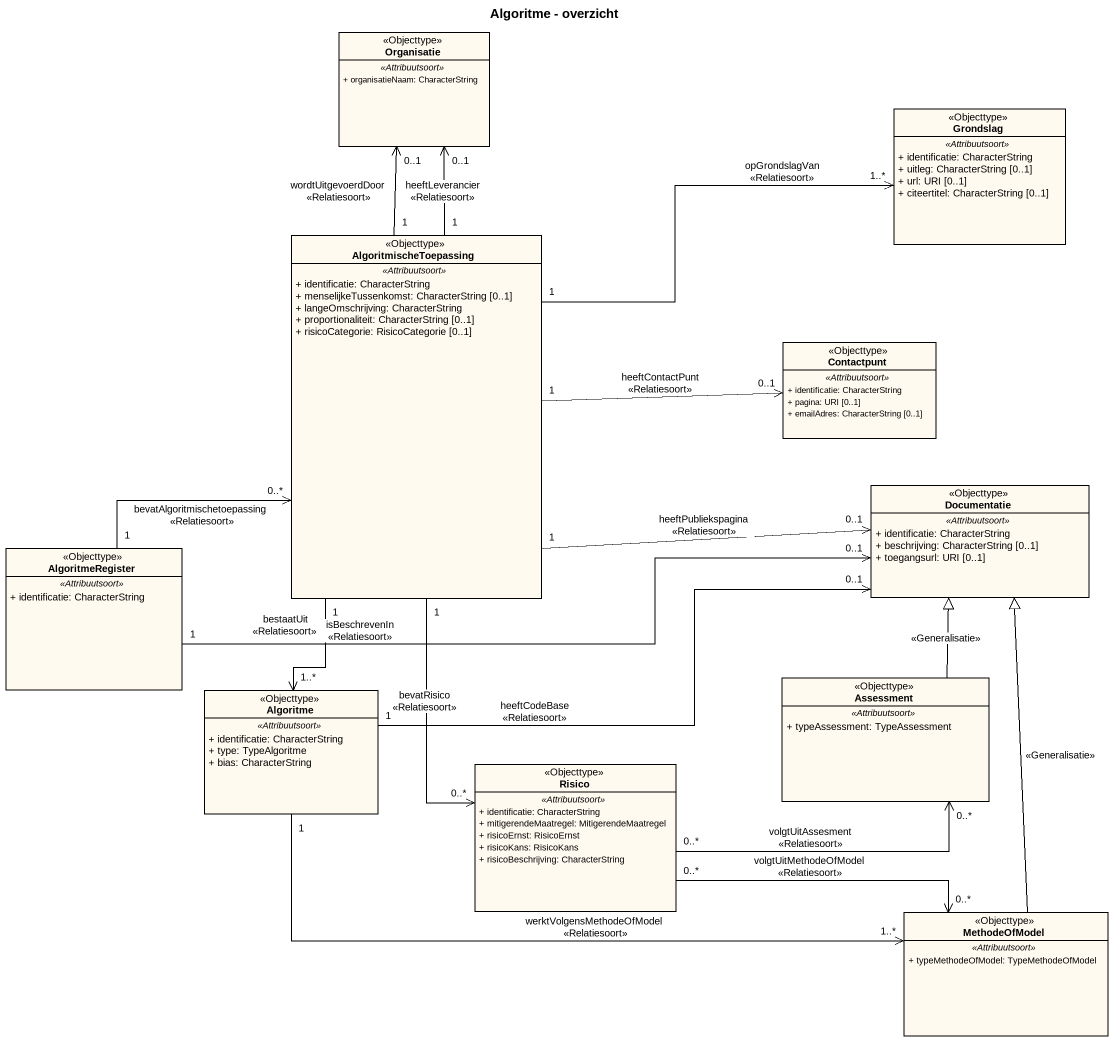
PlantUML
@startuml
title Algoritme - overzicht
hide circle
hide empty members
skinparam classAttributeIconSize 0
class Organisatie <<Objecttype>> #FFFAF0 {
  .. <<Attribuutsoort>> ..
  + organisatieNaam: CharacterString
}
class Grondslag <<Objecttype>> #FFFAF0 {
  .. <<Attribuutsoort>> ..
  + identificatie: CharacterString
  + uitleg: CharacterString [0..1]
  + url: URI [0..1]
  + citeertitel: CharacterString [0..1]
}
class AlgoritmischeToepassing <<Objecttype>> #FFFAF0 {
  .. <<Attribuutsoort>> ..
  + identificatie: CharacterString
  + menselijkeTussenkomst: CharacterString [0..1]
  + langeOmschrijving: CharacterString
  + proportionaliteit: CharacterString [0..1]
  + risicoCategorie: RisicoCategorie [0..1]
}
class Contactpunt <<Objecttype>> #FFFAF0 {
  .. <<Attribuutsoort>> ..
  + identificatie: CharacterString
  + pagina: URI [0..1]
  + emailAdres: CharacterString [0..1]
}
class Documentatie <<Objecttype>> #FFFAF0 {
  .. <<Attribuutsoort>> ..
  + identificatie: CharacterString
  + beschrijving: CharacterString [0..1]
  + toegangsurl: URI [0..1]
}
class AlgoritmeRegister <<Objecttype>> #FFFAF0 {
  .. <<Attribuutsoort>> ..
  + identificatie: CharacterString
}
class Algoritme <<Objecttype>> #FFFAF0 {
  .. <<Attribuutsoort>> ..
  + identificatie: CharacterString
  + type: TypeAlgoritme
  + bias: CharacterString
}
class Assessment <<Objecttype>> #FFFAF0 {
  .. <<Attribuutsoort>> ..
  + typeAssessment: TypeAssessment
}
class Risico <<Objecttype>> #FFFAF0 {
  .. <<Attribuutsoort>> ..
  + identificatie: CharacterString
  + mitigerendeMaatregel: MitigerendeMaatregel
  + risicoErnst: RisicoErnst
  + risicoKans: RisicoKans
  + risicoBeschrijving: CharacterString
}
class MethodeOfModel <<Objecttype>> #FFFAF0 {
  .. <<Attribuutsoort>> ..
  + typeMethodeOfModel: TypeMethodeOfModel
}
AlgoritmischeToepassing "1" -up-> "0..1" Organisatie : wordtUitgevoerdDoor\n<<Relatiesoort>>
AlgoritmischeToepassing "1" -up-> "0..1" Organisatie : heeftLeverancier\n<<Relatiesoort>>
AlgoritmischeToepassing "1" -right-> "1..*" Grondslag : opGrondslagVan\n<<Relatiesoort>>
AlgoritmischeToepassing "1" -right-> "0..1" Contactpunt : heeftContactPunt\n<<Relatiesoort>>
AlgoritmischeToepassing "1" -right-> "0..1" Documentatie : heeftPubliekspagina\n<<Relatiesoort>>
AlgoritmischeToepassing "1" --> "1..*" Algoritme : bestaatUit\n<<Relatiesoort>>
AlgoritmischeToepassing "1" --> "0..*" Risico : bevatRisico\n<<Relatiesoort>>
AlgoritmeRegister "1" -up-> "0..*" AlgoritmischeToepassing : bevatAlgoritmischetoepassing\n<<Relatiesoort>>
AlgoritmeRegister "1" -right-> "0..1" Documentatie : isBeschrevenIn\n<<Relatiesoort>>
Algoritme "1" -right-> "0..1" Documentatie : heeftCodeBase\n<<Relatiesoort>>
Algoritme "1" -right-> "1..*" MethodeOfModel : werktVolgensMethodeOfModel\n<<Relatiesoort>>
Assessment -up-|> Documentatie : <<Generalisatie>>
Risico "0..*" -right-> "0..*" Assessment : volgtUitAssesment\n<<Relatiesoort>>
Risico "0..*" -right-> "0..*" MethodeOfModel : volgtUitMethodeOfModel\n<<Relatiesoort>>
MethodeOfModel -up-|> Documentatie : <<Generalisatie>>
@enduml
